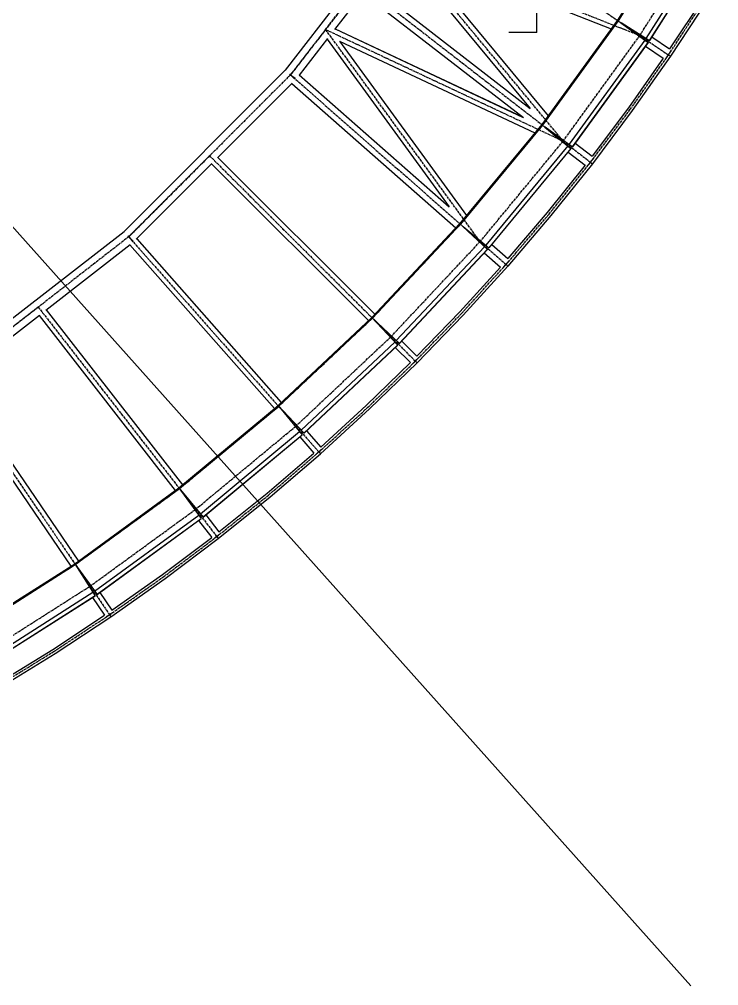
# Model space of a CAD drawing. Header units: millimetres. Extents: x 5143 to 30813, y 232 to 21408.
# Drawn here: x 26324 to 28820, y 539 to 3989 of the extents above; entities that cross this region are included whole.
import ezdxf

# ---------------------------------------------------------------- set-up
doc = ezdxf.new("R2010")
doc.units = ezdxf.units.MM
doc.header["$LTSCALE"] = 0.25
doc.linetypes.add('CENTER', pattern=[50.8, 31.75, -6.35, 6.35, -6.35])
doc.linetypes.add('XKITLINE00', pattern=[0])
doc.styles.add('ROMANS', font='romans.shx')
doc.dimstyles.new('MD300', dxfattribs={"dimtxt": 2.5, "dimasz": 2.5, "dimexe": 1, "dimexo": 1, "dimgap": 0.5, "dimtad": 1, "dimdec": 1, "dimlfac": 50, "dimrnd": 0.5, "dimdsep": 46, "dimtxsty": 'ROMANS', "dimcen": 1, "dimclrd": 146, "dimclre": 146, "dimclrt": 30, "dimadec": 1, "dimazin": 2, "dimtfac": 1, "dimtdec": 1, "dimtmove": 0, "dimatfit": 1, "dimfxl": 1, "dimtolj": 1, "dimtzin": 0, "dimlwd": -1, "dimlwe": -1, "dimarcsym": 0})

msp = doc.modelspace()

# ---------------------------------------------------------------- linework, layer by layer
at = {"color": 8, "linetype": 'CENTER'}
for p, q in [((27793, 4437.5), (27292.1, 3790.9)), ((27793, 4437.5), (27292.1, 3790.9)), ((27793, 4437.5), (28538.8, 3931)), ((27793, 4437.5), (28641, 3861.7)), ((28461.3, 3983.7), (28708.5, 4373.6)), ((28538.8, 3931), (28789.2, 4325.9)), ((27667.8, 4275.8), (28538.8, 3931)), ((28265.3, 3554.2), (27667.8, 4275.8)), ((27667.8, 4275.8), (28538.8, 3931)), ((28265.3, 3554.2), (27667.8, 4275.8)), ((27417.3, 3952.5), (27542.6, 4114.2)), ((27542.6, 4114.2), (28265.3, 3554.2)), ((27542.6, 4114.2), (28362.9, 3478.5)), ((28641, 3861.7), (28771.4, 4060.4)), ((28191.2, 3611.6), (28461.3, 3983.7)), ((27417.3, 3952.5), (27292.1, 3790.9)), ((27417.3, 3952.5), (28265.3, 3554.2)), ((27968.7, 3195.2), (27417.3, 3952.5)), ((27417.3, 3952.5), (28265.3, 3554.2)), ((27968.7, 3195.2), (27417.3, 3952.5)), ((28265.3, 3554.2), (28538.8, 3931)), ((28505, 3667.9), (28641, 3861.7)), ((27292.1, 3790.9), (26714.9, 3212.6)), ((27292.1, 3790.9), (26714.9, 3212.6)), ((27292.1, 3790.9), (27003.5, 3501.7)), ((27292.1, 3790.9), (27968.7, 3195.2)), ((27292.1, 3790.9), (28061.4, 3113.6)), ((28362.9, 3478.5), (28505, 3667.9)), ((27898.4, 3257.1), (28191.2, 3611.6)), ((27968.7, 3195.2), (28265.3, 3554.2)), ((27003.5, 3501.7), (26714.9, 3212.6)), ((27003.5, 3501.7), (27650.6, 2855.9)), ((27003.5, 3501.7), (27738, 2768.6)), ((28215, 3293.7), (28362.9, 3478.5)), ((28061.4, 3113.6), (28215, 3293.7)), ((27584.3, 2922.1), (27898.4, 3257.1)), ((26714.9, 3212.6), (26069.1, 2710.2)), ((26714.9, 3212.6), (26069.1, 2710.2)), ((26714.9, 3212.6), (26392, 2961.4)), ((26714.9, 3212.6), (27311.9, 2537.1)), ((26714.9, 3212.6), (27393.7, 2444.6)), ((27650.6, 2855.9), (27968.7, 3195.2)), ((27902.4, 2938.6), (28061.4, 3113.6)), ((26392, 2961.4), (26069.1, 2710.2)), ((26392, 2961.4), (27029.2, 2142.3)), ((26392, 2961.4), (26953.4, 2239.7)), ((27738, 2768.6), (27902.4, 2938.6)), ((27249.9, 2607.3), (27584.3, 2922.1)), ((27311.9, 2537.1), (27650.6, 2855.9)), ((27568.4, 2603.9), (27738, 2768.6)), ((26069.1, 2710.2), (26577, 1965.4)), ((26069.1, 2710.2), (26646.5, 1863.3)), ((26895.9, 2313.7), (27249.9, 2607.3)), ((27393.7, 2444.6), (27568.4, 2603.9)), ((26953.4, 2239.7), (27311.9, 2537.1)), ((27213.9, 2290.6), (27393.7, 2444.6)), ((26524.2, 2042.8), (26895.9, 2313.7)), ((27029.2, 2142.3), (27213.9, 2290.6)), ((26577, 1965.4), (26953.4, 2239.7)), ((26840.1, 1999.8), (27029.2, 2142.3)), ((26134.5, 1794.7), (26524.2, 2042.8)), ((26646.5, 1863.3), (26840.1, 1999.8)), ((26182.3, 1714.1), (26577, 1965.4)), ((26448, 1732.5), (26646.5, 1863.3)), ((26245.3, 1607.9), (26448, 1732.5))]:
    msp.add_line(p, q, dxfattribs=at)
at = {"color": 8, "linetype": 'XKITLINE00'}
for p, q in [((28705.6, 4375.3), (28458.5, 3985.6)), ((28705.7, 4375.1), (28458.7, 3985.6)), ((28708.5, 4373.6), (28461.3, 3983.7)), ((28807.6, 4310.8), (28560.3, 3920.9)), ((28819.7, 4303.1), (28572.5, 3913.2)), ((28820.1, 4302.8), (28572.9, 3912.9)), ((27674.3, 4242.7), (28147.7, 3670.9)), ((27674.3, 4242.7), (28147.5, 3671.1)), ((27720.3, 4237.7), (28435.9, 3954.4)), ((27720.3, 4237.7), (28211.2, 3644.8)), ((27720.4, 4237.6), (28435.9, 3954.4)), ((27720.4, 4237.6), (28211.2, 3644.8)), ((27538.2, 4150), (27273, 3807.7)), ((27575.1, 4114.7), (28147.6, 3671)), ((27551.1, 4083.7), (27449.5, 3952.5)), ((27550.2, 4082.6), (28123.2, 3638.6)), ((28764.3, 4064.9), (28645.2, 3883.3)), ((28778.5, 4055.9), (28648, 3856.9)), ((28458.5, 3985.6), (28188.6, 3613.6)), ((28458.6, 3985.4), (28188.7, 3613.6)), ((28461.3, 3983.7), (28191.2, 3611.6)), ((28458.6, 3985.4), (28461.3, 3983.7)), ((28458.7, 3985.6), (28461.3, 3983.7)), ((28471.3, 3976.4), (28568.2, 3906.1)), ((28471.9, 3977), (28572.9, 3912.9)), ((27451, 3954.5), (28122.8, 3638.9)), ((27451, 3954.5), (28122.7, 3639)), ((27424.3, 3920.1), (27322.7, 3789)), ((27422.6, 3917.9), (27858.3, 3319.4)), ((27422.6, 3917.8), (27858.3, 3319.5)), ((27467.3, 3911.2), (28164, 3583.9)), ((27467.3, 3911.2), (27920.3, 3289)), ((27467.4, 3911.1), (28164, 3583.9)), ((27467.4, 3911.1), (27920.4, 3289)), ((28556.2, 3914.8), (28286.1, 3542.7)), ((28567.8, 3906.3), (28297.8, 3534.2)), ((28568.2, 3906.1), (28298.1, 3534)), ((28581.5, 3926.6), (28645.2, 3883.3)), ((28558.7, 3893), (28622.4, 3849.8)), ((28642.3, 3865.8), (28640.4, 3862.9)), ((28642.3, 3865.6), (28640.4, 3862.9)), ((28644.3, 3868.6), (28642.3, 3865.8)), ((28644.1, 3868.2), (28642.3, 3865.6)), ((28645.9, 3870.6), (28644.1, 3868.2)), ((28646.2, 3871.1), (28644.3, 3868.6)), ((28647.5, 3872.7), (28645.9, 3870.6)), ((28647.9, 3873.4), (28646.2, 3871.1)), ((28648.9, 3874.5), (28647.5, 3872.7)), ((28649.3, 3875.3), (28647.9, 3873.4)), ((28650, 3875.9), (28648.9, 3874.5)), ((28650.6, 3876.8), (28649.3, 3875.3)), ((28650.2, 3876.1), (28650, 3875.9)), ((28650.9, 3877.2), (28650.6, 3876.8)), ((28622.4, 3849.8), (28498.2, 3672.8)), ((28648, 3856.9), (28511.8, 3663)), ((28630.8, 3847.8), (28630.2, 3846.7)), ((28631.8, 3849.6), (28630.8, 3847.8)), ((28631.4, 3848.6), (28631, 3847.8)), ((28632.4, 3850.3), (28631.4, 3848.6)), ((28633.2, 3851.9), (28631.8, 3849.6)), ((28633.6, 3852.4), (28632.4, 3850.3)), ((28634.7, 3854.4), (28633.2, 3851.9)), ((28635.1, 3854.8), (28633.6, 3852.4)), ((28636.5, 3857.1), (28634.7, 3854.4)), ((28636.7, 3857.4), (28635.1, 3854.8)), ((28638.4, 3860), (28636.5, 3857.1)), ((28638.5, 3860.1), (28636.7, 3857.4)), ((28640.4, 3862.9), (28638.4, 3860)), ((28640.4, 3862.9), (28638.5, 3860.1)), ((28640, 3862.3), (28648, 3856.9)), ((28640, 3862.3), (28648, 3856.9)), ((27273, 3807.7), (26698.1, 3231.7)), ((27297.8, 3760.6), (27031.6, 3493.9)), ((27288.9, 3793.3), (27308.4, 3778.2)), ((27289.2, 3793.7), (27306.7, 3776.2)), ((27296.6, 3787.4), (27296.1, 3786.8)), ((27296.9, 3787.1), (27296.4, 3786.6)), ((27323.6, 3790.1), (27858.4, 3319.3)), ((27296.8, 3759.7), (27882, 3244.5)), ((28498.2, 3672.8), (28368.4, 3499.9)), ((28511.8, 3663), (28369.6, 3473.4)), ((28188.6, 3613.6), (27895.8, 3259.3)), ((28188.6, 3613.5), (27896, 3259.3)), ((28191.2, 3611.6), (27898.4, 3257.1)), ((28188.6, 3613.5), (28191.2, 3611.6)), ((28188.7, 3613.6), (28191.2, 3611.6)), ((28200, 3604.3), (28293.1, 3527.4)), ((28200.6, 3604.8), (28298.1, 3534)), ((28281.6, 3536.9), (27988.8, 3182.4)), ((28292.7, 3527.7), (27999.8, 3173.3)), ((28293.1, 3527.4), (28000.2, 3173)), ((28307.6, 3547), (28368.5, 3499.9)), ((27032.8, 3495.2), (27592.9, 2936.2)), ((27032.9, 3495.2), (27593, 2936.2)), ((28282.8, 3515), (28343.6, 3467.8)), ((28366.4, 3484.9), (28364.4, 3482.4)), ((28366.7, 3485.2), (28364.5, 3482.6)), ((28368.3, 3487.1), (28366.4, 3484.9)), ((28368.7, 3487.7), (28366.7, 3485.2)), ((28370.1, 3489.2), (28368.3, 3487.1)), ((28370.5, 3489.8), (28368.7, 3487.7)), ((28371.6, 3490.9), (28370.1, 3489.2)), ((28372.1, 3491.6), (28370.5, 3489.8)), ((28372.8, 3492.2), (28371.6, 3490.9)), ((28373.4, 3493.1), (28372.1, 3491.6)), ((28372.8, 3492.2), (28373, 3492.4)), ((28373.4, 3493.1), (28373.8, 3493.4)), ((27011.4, 3473.7), (26741.9, 3203.7)), ((27010.1, 3472.4), (27570.1, 2913.4)), ((28343.6, 3467.8), (28208.6, 3299)), ((28369.6, 3473.4), (28221.5, 3288.3)), ((28351.9, 3465.3), (28351.2, 3464.3)), ((28353, 3467.1), (28351.9, 3465.3)), ((28352.5, 3466.1), (28352, 3465.3)), ((28353.6, 3467.8), (28352.5, 3466.1)), ((28354.5, 3469.2), (28353, 3467.1)), ((28355, 3469.8), (28353.6, 3467.8)), ((28356.2, 3471.7), (28354.5, 3469.2)), ((28356.6, 3472.1), (28355, 3469.8)), ((28358.1, 3474.3), (28356.2, 3471.7)), ((28358.4, 3474.5), (28356.6, 3472.1)), ((28360.2, 3477), (28358.1, 3474.3)), ((28360.4, 3477.1), (28358.4, 3474.5)), ((28362.4, 3479.8), (28360.2, 3477)), ((28362.4, 3479.8), (28360.4, 3477.1)), ((28362, 3479.3), (28369.6, 3473.4)), ((28362, 3479.3), (28369.6, 3473.4)), ((28364.5, 3482.6), (28362.4, 3479.8)), ((28364.4, 3482.4), (28362.4, 3479.8)), ((28221.5, 3288.3), (28067.7, 3108)), ((28208.6, 3299), (28068.2, 3134.5)), ((27895.8, 3259.3), (27581.9, 2924.5)), ((27895.9, 3259.2), (27582.1, 2924.4)), ((27898.4, 3257.1), (27584.3, 2922.1)), ((27895.9, 3259.2), (27898.4, 3257.1)), ((27896, 3259.3), (27898.4, 3257.1)), ((27907.4, 3248.7), (27994.8, 3166.7)), ((27908, 3249.1), (28000.2, 3173)), ((26054.8, 2731.2), (26698.1, 3231.7)), ((26712.1, 3215.4), (26731.6, 3196)), ((26712.5, 3215.7), (26729.4, 3194.1)), ((26717.8, 3208.9), (26718.2, 3209.3)), ((26717.9, 3208.8), (26718.4, 3209.2)), ((26418.8, 2950.1), (26720.5, 3184.7)), ((26719, 3183.6), (27235.2, 2599.6)), ((26719, 3183.6), (27235.2, 2599.6)), ((26743.2, 3205), (27259.4, 2620.9)), ((26743.2, 3205), (27259.4, 2620.9)), ((27983.9, 3176.9), (27669.8, 2841.9)), ((28010.5, 3185.4), (28068.3, 3134.6)), ((27994.4, 3167.1), (27680.3, 2832.1)), ((27994.8, 3166.7), (27680.7, 2831.7)), ((27983.7, 3155), (28041.5, 3104.1)), ((28067.7, 3108), (27908.6, 2932.8)), ((28052.4, 3104.9), (28050.8, 3102.8)), ((28052.9, 3105.4), (28051.4, 3103.4)), ((28054.3, 3107.2), (28052.4, 3104.9)), ((28054.7, 3107.5), (28052.9, 3105.4)), ((28056.3, 3109.7), (28054.3, 3107.2)), ((28056.6, 3109.9), (28054.7, 3107.5)), ((28058.6, 3112.3), (28056.3, 3109.7)), ((28058.7, 3112.4), (28056.6, 3109.9)), ((28060.9, 3114.9), (28058.6, 3112.3)), ((28060.9, 3114.9), (28058.7, 3112.4)), ((28060.5, 3114.4), (28067.7, 3108)), ((28060.5, 3114.4), (28067.7, 3108)), ((28063.3, 3117.6), (28060.9, 3114.9)), ((28063.1, 3117.3), (28060.9, 3114.9)), ((28065.3, 3119.7), (28063.1, 3117.3)), ((28065.5, 3120.1), (28063.3, 3117.6)), ((28067.3, 3121.8), (28065.3, 3119.7)), ((28067.7, 3122.4), (28065.5, 3120.1)), ((28069.2, 3123.8), (28067.3, 3121.8)), ((28069.7, 3124.4), (28067.7, 3122.4)), ((28069.2, 3123.8), (28070.8, 3125.4)), ((28069.7, 3124.4), (28071.4, 3126.1)), ((28070.8, 3125.4), (28072.1, 3126.6)), ((28071.4, 3126.1), (28072.8, 3127.4)), ((28072.1, 3126.6), (28072.3, 3126.8)), ((28072.8, 3127.4), (28073.2, 3127.7)), ((28041.5, 3104.1), (27896.3, 2944.3)), ((28049.5, 3101.1), (28048.8, 3100.1)), ((28050.8, 3102.8), (28049.5, 3101.1)), ((28050.2, 3101.8), (28049.7, 3101.1)), ((28051.4, 3103.4), (28050.2, 3101.8)), ((26094.7, 2698), (26396.4, 2932.6)), ((26420.4, 2951.3), (26906.2, 2326.7)), ((27896.3, 2944.3), (27743.3, 2786.1)), ((27908.6, 2932.8), (27744, 2762.7)), ((26394.9, 2931.4), (26880.7, 2306.8)), ((27247.7, 2609.9), (27581.9, 2924.5)), ((27247.8, 2609.8), (27581.9, 2924.3)), ((27249.9, 2607.3), (27584.3, 2922.1)), ((27581.9, 2924.3), (27680.7, 2831.7)), ((27582.1, 2924.4), (27674.8, 2825.9)), ((27330.2, 2522), (27664.7, 2836.7)), ((27688.9, 2840.5), (27743.3, 2786.2)), ((27340.1, 2511.5), (27674.5, 2826.2)), ((27340.4, 2511.1), (27674.8, 2825.9)), ((27666.1, 2817.6), (27720.5, 2763.3)), ((27562.7, 2610), (27720.5, 2763.4)), ((27574.2, 2597.8), (27744, 2762.7)), ((27729.5, 2761.1), (27728.2, 2759.5)), ((27728.5, 2759.8), (27728.4, 2759.7)), ((27729.8, 2761.3), (27728.5, 2759.8)), ((27731.1, 2762.9), (27729.5, 2761.1)), ((27731.3, 2763.1), (27729.8, 2761.3)), ((27733, 2764.9), (27731.1, 2762.9)), ((27733.2, 2765), (27731.3, 2763.1)), ((27735.1, 2767.1), (27733, 2764.9)), ((27735.2, 2767.2), (27733.2, 2765)), ((27737.3, 2769.3), (27735.1, 2767.1)), ((27737.4, 2769.3), (27735.2, 2767.2)), ((27737.3, 2769.3), (27739.6, 2771.6)), ((27737.4, 2769.3), (27739.5, 2771.5)), ((27737.4, 2769.3), (27744, 2762.7)), ((27737.4, 2769.3), (27744, 2762.7)), ((27739.5, 2771.5), (27741.6, 2773.5)), ((27739.6, 2771.6), (27741.8, 2773.7)), ((27741.6, 2773.5), (27743.6, 2775.3)), ((27741.8, 2773.7), (27743.8, 2775.6)), ((27743.6, 2775.3), (27745.3, 2776.9)), ((27743.8, 2775.6), (27745.6, 2777.2)), ((27745.3, 2776.9), (27746.8, 2778.2)), ((27745.6, 2777.2), (27747.1, 2778.5)), ((27746.8, 2778.2), (27746.9, 2778.3)), ((27747.1, 2778.5), (27747.4, 2778.7)), ((27728.2, 2759.5), (27728, 2759.3)), ((26096.2, 2699.1), (26535.3, 2055.1)), ((26069.5, 2680.9), (26508.6, 2036.9)), ((26893.8, 2316.4), (27247.7, 2609.9)), ((26894, 2316.3), (27247.7, 2609.7)), ((26895.9, 2313.7), (27249.9, 2607.3)), ((27247.7, 2609.7), (27340.4, 2511.1)), ((27247.8, 2609.8), (27334.2, 2505.7)), ((27399.3, 2438.3), (27574.2, 2597.8)), ((27400.1, 2461.7), (27562.7, 2610)), ((27349.2, 2519.4), (27400.1, 2461.8)), ((26970.7, 2223.5), (27324.7, 2517.1)), ((26979.9, 2212.4), (27333.9, 2506)), ((26980.2, 2212), (27334.2, 2505.7)), ((27325, 2498), (27375.9, 2440.4)), ((27395.4, 2447.4), (27397.7, 2449.4)), ((27397.6, 2449.2), (27399.7, 2450.9)), ((27397.7, 2449.4), (27399.9, 2451.2)), ((27399.7, 2450.9), (27401.5, 2452.4)), ((27399.9, 2451.2), (27401.8, 2452.7)), ((27401.5, 2452.4), (27403.1, 2453.6)), ((27401.8, 2452.7), (27403.4, 2453.9)), ((27403.1, 2453.6), (27403.2, 2453.7)), ((27403.4, 2453.9), (27403.7, 2454.1)), ((27208.5, 2297), (27375.9, 2440.4)), ((27219.2, 2284.1), (27399.3, 2438.3)), ((27383.3, 2436.1), (27383.1, 2435.9)), ((27384.7, 2437.6), (27383.3, 2436.1)), ((27383.7, 2436.4), (27383.5, 2436.3)), ((27385, 2437.8), (27383.7, 2436.4)), ((27384.7, 2437.6), (27386.4, 2439.3)), ((27385, 2437.8), (27386.7, 2439.5)), ((27386.4, 2439.3), (27388.5, 2441.2)), ((27386.7, 2439.5), (27388.7, 2441.3)), ((27388.5, 2441.2), (27390.7, 2443.2)), ((27388.7, 2441.3), (27390.8, 2443.3)), ((27390.7, 2443.2), (27393.1, 2445.3)), ((27390.8, 2443.3), (27393.1, 2445.3)), ((27393.1, 2445.3), (27395.4, 2447.4)), ((27393.1, 2445.3), (27395.4, 2447.3)), ((27393.1, 2445.3), (27399.3, 2438.3)), ((27393.1, 2445.3), (27399.3, 2438.3)), ((27395.4, 2447.3), (27397.6, 2449.2)), ((26522.3, 2045.6), (26893.8, 2316.4)), ((26522.4, 2045.5), (26893.8, 2316.2)), ((26524.2, 2042.8), (26895.9, 2313.7)), ((26893.8, 2316.2), (26980.2, 2212)), ((26894, 2316.3), (26973.7, 2206.9)), ((27034.4, 2135.6), (27219.2, 2284.1)), ((27036.6, 2159), (27208.5, 2297)), ((26593.2, 1948.1), (26964.9, 2218.9)), ((26989.5, 2219.7), (27036.7, 2159)), ((26601.7, 1936.4), (26973.4, 2207.3)), ((26602, 1936), (26973.7, 2206.9)), ((26964, 2199.9), (27011.2, 2139.2)), ((26835.1, 2006.6), (27011.2, 2139.2)), ((27021.7, 2137.4), (27023.8, 2139.2)), ((27021.9, 2137.6), (27024, 2139.3)), ((27023.8, 2139.2), (27026.2, 2141.1)), ((27024, 2139.3), (27026.3, 2141.1)), ((27026.2, 2141.1), (27028.6, 2143)), ((27026.3, 2141.1), (27028.7, 2143)), ((27028.6, 2143), (27031.1, 2145)), ((27028.7, 2143), (27031.1, 2144.9)), ((27028.7, 2143), (27034.4, 2135.6)), ((27028.7, 2143), (27034.4, 2135.6)), ((27031.1, 2145), (27033.6, 2146.8)), ((27031.1, 2144.9), (27033.4, 2146.6)), ((27033.4, 2146.6), (27035.6, 2148.2)), ((27033.6, 2146.8), (27035.8, 2148.4)), ((27035.6, 2148.2), (27037.5, 2149.6)), ((27035.8, 2148.4), (27037.8, 2149.8)), ((27037.5, 2149.6), (27039.2, 2150.6)), ((27037.8, 2149.8), (27039.5, 2150.9)), ((27039.2, 2150.6), (27039.3, 2150.7)), ((27039.5, 2150.9), (27039.8, 2151.1)), ((26845, 1993), (27034.4, 2135.6)), ((27018.1, 2134.2), (27018.3, 2134.4)), ((27018.3, 2134.4), (27019.8, 2135.8)), ((27018.6, 2134.6), (27018.7, 2134.7)), ((27018.7, 2134.7), (27020.1, 2136)), ((27019.8, 2135.8), (27021.7, 2137.4)), ((27020.1, 2136), (27021.9, 2137.6)), ((26132.8, 1797.6), (26522.3, 2045.6)), ((26132.9, 1797.5), (26522.3, 2045.4)), ((26134.5, 1794.7), (26524.2, 2042.8)), ((26522.3, 2045.4), (26602, 1936)), ((26522.4, 2045.5), (26595.1, 1931.4)), ((26655, 1879.6), (26835.1, 2006.6)), ((26651.3, 1856.4), (26845, 1993)), ((26197.5, 1695.8), (26587.2, 1943.9)), ((26611.7, 1943.1), (26655, 1879.6)), ((26205.2, 1683.7), (26594.9, 1931.8)), ((26205.5, 1683.3), (26595.1, 1931.4)), ((26585, 1924.9), (26628.3, 1861.4)), ((26643.4, 1862.4), (26646, 1864.2)), ((26643.5, 1862.4), (26646, 1864.2)), ((26646, 1864.2), (26648.6, 1865.9)), ((26646, 1864.2), (26648.5, 1865.8)), ((26646, 1864.2), (26651.3, 1856.4)), ((26646, 1864.2), (26651.3, 1856.4)), ((26648.5, 1865.8), (26651, 1867.5)), ((26648.6, 1865.9), (26651.1, 1867.6)), ((26651, 1867.5), (26653.2, 1868.9)), ((26651.1, 1867.6), (26653.5, 1869.1)), ((26653.2, 1868.9), (26655.3, 1870.1)), ((26653.5, 1869.1), (26655.6, 1870.4)), ((26655.3, 1870.1), (26657, 1871.1)), ((26655.6, 1870.4), (26657.3, 1871.4)), ((26657, 1871.1), (26657.1, 1871.2)), ((26657.3, 1871.4), (26657.6, 1871.5)), ((26443.4, 1739.5), (26628.4, 1861.4)), ((26452.5, 1725.4), (26651.3, 1856.4)), ((26634.9, 1856), (26635.1, 1856.2)), ((26635.1, 1856.2), (26636.7, 1857.5)), ((26635.4, 1856.4), (26635.5, 1856.5)), ((26635.5, 1856.5), (26637, 1857.7)), ((26636.7, 1857.5), (26638.7, 1859)), ((26637, 1857.7), (26638.9, 1859.1)), ((26638.7, 1859), (26640.9, 1860.6)), ((26638.9, 1859.1), (26641.1, 1860.7)), ((26640.9, 1860.6), (26643.4, 1862.4)), ((26641.1, 1860.7), (26643.5, 1862.4)), ((26249.6, 1600.7), (26452.5, 1725.4)), ((26254.8, 1623.5), (26443.4, 1739.5))]:
    msp.add_line(p, q, dxfattribs=at)
at = {"color": 2, "linetype": 'XKITLINE00'}
for q in [(28171.8, 4041.9), (28071.8, 3941.9)]:
    msp.add_line((28171.8, 3941.9), q, dxfattribs=at)
at = {"color": 8, "linetype": 'XKITLINE00'}
for centre in [(28461.3, 3983.7), (28461.3, 3983.7), (27417.3, 3952.5), (27417.3, 3952.5), (27417.3, 3952.5), (27417.3, 3952.5), (27417.3, 3952.5), (27417.3, 3952.5), (27417.3, 3952.5), (28538.8, 3931), (28538.8, 3931), (28538.8, 3931), (28538.8, 3931), (28538.8, 3931), (28641, 3861.7), (28641, 3861.7), (28641, 3861.7), (27292.1, 3790.9), (27292.1, 3790.9), (27292.1, 3790.9), (27292.1, 3790.9), (27292.1, 3790.9), (27292.1, 3790.9), (27292.1, 3790.9), (27292.1, 3790.9), (27292.1, 3790.9), (27292.1, 3790.9), (28505, 3667.9), (28505, 3667.9), (28191.2, 3611.6), (28191.2, 3611.6), (28265.3, 3554.2), (28265.3, 3554.2), (28265.3, 3554.2), (28265.3, 3554.2), (28265.3, 3554.2), (28265.3, 3554.2), (28265.3, 3554.2), (27003.5, 3501.7), (27003.5, 3501.7), (27003.5, 3501.7), (27003.5, 3501.7), (27003.5, 3501.7), (28362.9, 3478.5), (28362.9, 3478.5), (28362.9, 3478.5), (28215, 3293.7), (28215, 3293.7), (27898.4, 3257.1), (27898.4, 3257.1), (26714.9, 3212.6), (26714.9, 3212.6), (26714.9, 3212.6), (26714.9, 3212.6), (26714.9, 3212.6), (26714.9, 3212.6), (26714.9, 3212.6), (26714.9, 3212.6), (26714.9, 3212.6), (26714.9, 3212.6), (27968.7, 3195.2), (27968.7, 3195.2), (27968.7, 3195.2), (27968.7, 3195.2), (27968.7, 3195.2), (28061.4, 3113.6), (28061.4, 3113.6), (28061.4, 3113.6), (26392, 2961.4), (26392, 2961.4), (26392, 2961.4), (26392, 2961.4), (26392, 2961.4), (27902.4, 2938.6), (27902.4, 2938.6), (27584.3, 2922.1), (27584.3, 2922.1), (27650.6, 2855.9), (27650.6, 2855.9), (27650.6, 2855.9), (27738, 2768.6), (27738, 2768.6), (27738, 2768.6), (27249.9, 2607.3), (27249.9, 2607.3), (27568.4, 2603.9), (27568.4, 2603.9), (27311.9, 2537.1), (27311.9, 2537.1), (27311.9, 2537.1), (27393.7, 2444.6), (27393.7, 2444.6), (27393.7, 2444.6), (26895.9, 2313.7), (26895.9, 2313.7), (27213.9, 2290.6), (27213.9, 2290.6), (26953.4, 2239.7), (26953.4, 2239.7), (26953.4, 2239.7), (27029.2, 2142.3), (27029.2, 2142.3), (27029.2, 2142.3), (26524.2, 2042.8), (26524.2, 2042.8), (26840.1, 1999.8), (26840.1, 1999.8), (26577, 1965.4), (26577, 1965.4), (26577, 1965.4), (26646.5, 1863.3), (26646.5, 1863.3), (26646.5, 1863.3), (26448, 1732.5), (26448, 1732.5)]:
    msp.add_circle(centre, 0.05, dxfattribs=at)

# ---------------------------------------------------------------- leaders
msp.add_leader([(25937.4, 3654.6), (28721.2, 539.2)], dimstyle='MD300', override={"dimgap": 0.5, "dimtad": 0})

doc.saveas('drawing.dxf')
